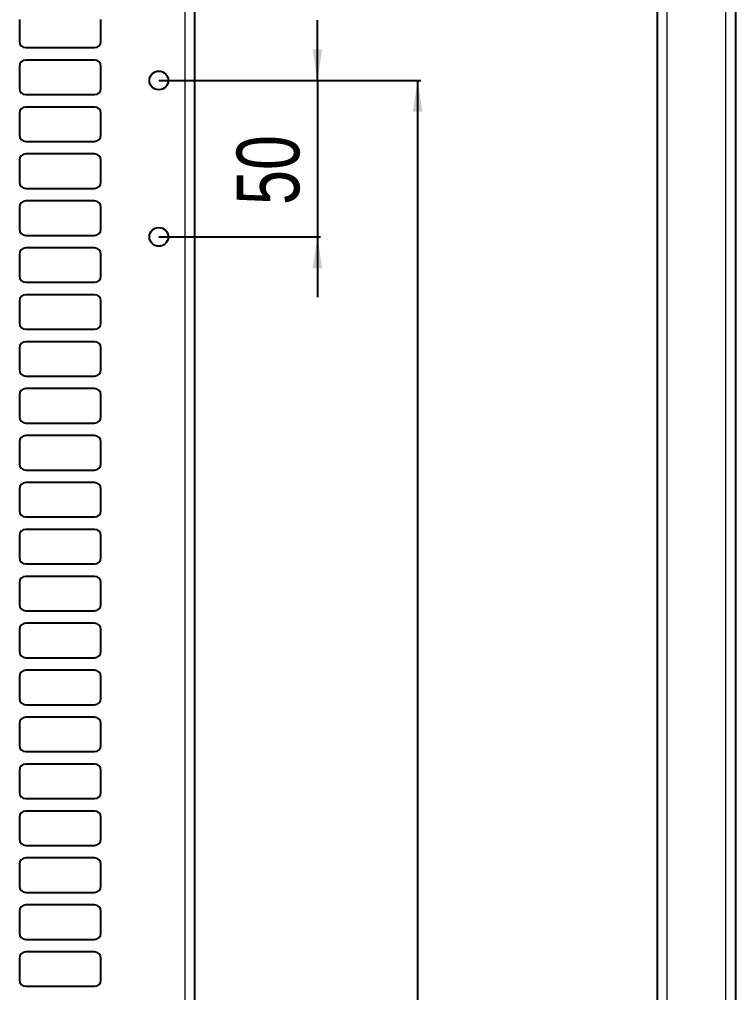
# Model space of a CAD drawing. Header units: millimetres. Extents: x -815 to 1037, y -273 to 1990.
# Drawn here: x -80.1 to 148.6, y 1463.8 to 1774.8 of the extents above; entities that cross this region are included whole.
import ezdxf

# ---------------------------------------------------------------- set-up
doc = ezdxf.new("R2010")
doc.units = ezdxf.units.MM
doc.layers.add('FORMAT', color=7, linetype='Continuous')
doc.styles.add('SLDTEXTSTYLE0', font='TXT', dxfattribs={"width": 0.75})
doc.dimstyles.new('SLDDIMSTYLE0', dxfattribs={"dimtxt": 20, "dimasz": 10, "dimexe": 0, "dimexo": 0.0625, "dimgap": 5, "dimtad": 2, "dimdec": 1, "dimrnd": 1e-09, "dimzin": 12, "dimdsep": 46, "dimtxsty": 'SLDTEXTSTYLE0', "dimsah": 1, "dimcen": 0.09, "dimadec": 0, "dimazin": 3, "dimtfac": 1, "dimtofl": 0, "dimtmove": 0, "dimatfit": 3, "dimfxl": 0, "dimfrac": 2, "dimtolj": 1, "dimtzin": 12, "dimarcsym": 0})
doc.dimstyles.new('SLDDIMSTYLE1', dxfattribs={"dimtxt": 20, "dimasz": 10, "dimexe": 0, "dimexo": 0.0625, "dimgap": 5, "dimtad": 2, "dimdec": 1, "dimrnd": 1e-09, "dimzin": 12, "dimdsep": 46, "dimtxsty": 'SLDTEXTSTYLE0', "dimsah": 1, "dimcen": 0.09, "dimadec": 0, "dimazin": 3, "dimtfac": 1, "dimtmove": 0, "dimatfit": 0, "dimfxl": 0, "dimfrac": 2, "dimtolj": 1, "dimtzin": 12, "dimarcsym": 0})

# ---------------------------------------------------------------- blocks, each defined once
blk = doc.blocks.new('_D_2')
at = {"layer": 'FORMAT'}
for p, q in [((-35.58, 1755.33), (48.06, 1755.33)), ((47.06, 1755.33), (47.06, 55.33)), ((-35.58, 55.33), (48.06, 55.33))]:
    blk.add_line(p, q, dxfattribs=at)
for points in [[(47.06, 1755.33), (45.53, 1745.33), (48.6, 1745.33)], [(47.06, 55.33), (48.6, 65.33), (45.53, 65.33)]]:
    blk.add_solid(points, dxfattribs=at)
at = {"layer": 'FORMAT', "insert": (21.28, 875.77), "char_height": 20, "attachment_point": 1, "rotation": 90, "style": 'SLDTEXTSTYLE0'}
blk.add_mtext('1700', dxfattribs=at)
blk = doc.blocks.new('_D_3')
at = {"layer": 'FORMAT'}
for p, q in [((15.06, 1755.33), (15.06, 1774.56)), ((-35.58, 1755.33), (16.06, 1755.33)), ((15.06, 1755.33), (15.06, 1705.33)), ((-35.58, 1705.33), (16.06, 1705.33)), ((15.06, 1705.33), (15.06, 1686.1))]:
    blk.add_line(p, q, dxfattribs=at)
for points in [[(15.06, 1755.33), (16.6, 1765.33), (13.53, 1765.33)], [(15.06, 1705.33), (13.53, 1695.33), (16.6, 1695.33)]]:
    blk.add_solid(points, dxfattribs=at)
at = {"layer": 'FORMAT', "insert": (-10.72, 1715.55), "char_height": 20, "attachment_point": 1, "rotation": 90, "style": 'SLDTEXTSTYLE0'}
blk.add_mtext('50', dxfattribs=at)

msp = doc.modelspace()

# ---------------------------------------------------------------- linework, layer by layer
at = {"color": 8, "linetype": 'Continuous', "lineweight": 18}
for p, q in [((-27.19, -36.17), (-27.19, 1846.83)), ((126.7, 1846.83), (126.7, -12.55)), ((145.5, -27.7), (145.5, 1846.83))]:
    msp.add_line(p, q, dxfattribs=at)
at = {"color": 7, "linetype": 'Continuous', "lineweight": 25}
for p, q in [((-24.09, -36.17), (-24.09, 1846.83)), ((148.6, 1846.83), (148.6, -24.8)), ((123.6, 1817.63), (123.6, -17.17)), ((-80.09, 1774.83), (-80.09, 1767.83)), ((-54.09, 1767.83), (-54.09, 1774.83)), ((-78.09, 1765.83), (-56.09, 1765.83)), ((-56.09, 1761.83), (-78.09, 1761.83)), ((-80.09, 1759.83), (-80.09, 1752.83)), ((-54.09, 1752.83), (-54.09, 1759.83)), ((-78.09, 1750.83), (-56.09, 1750.83)), ((-80.09, 1744.83), (-80.09, 1737.83)), ((-56.09, 1746.83), (-78.09, 1746.83)), ((-54.09, 1737.83), (-54.09, 1744.83)), ((-78.09, 1735.83), (-56.09, 1735.83)), ((-80.09, 1729.83), (-80.09, 1722.83)), ((-56.09, 1731.83), (-78.09, 1731.83)), ((-54.09, 1722.83), (-54.09, 1729.83)), ((-78.09, 1720.83), (-56.09, 1720.83)), ((-56.09, 1716.83), (-78.09, 1716.83)), ((-80.09, 1714.83), (-80.09, 1707.83)), ((-54.09, 1707.83), (-54.09, 1714.83)), ((-78.09, 1705.83), (-56.09, 1705.83)), ((-56.09, 1701.83), (-78.09, 1701.83)), ((-80.09, 1699.83), (-80.09, 1692.83)), ((-54.09, 1692.83), (-54.09, 1699.83)), ((-78.09, 1690.83), (-56.09, 1690.83)), ((-56.09, 1686.83), (-78.09, 1686.83)), ((-80.09, 1684.83), (-80.09, 1677.83)), ((-54.09, 1677.83), (-54.09, 1684.83)), ((-78.09, 1675.83), (-56.09, 1675.83)), ((-56.09, 1671.83), (-78.09, 1671.83)), ((-80.09, 1669.83), (-80.09, 1662.83)), ((-54.09, 1662.83), (-54.09, 1669.83)), ((-78.09, 1660.83), (-56.09, 1660.83)), ((-80.09, 1654.83), (-80.09, 1647.83)), ((-56.09, 1656.83), (-78.09, 1656.83)), ((-54.09, 1647.83), (-54.09, 1654.83)), ((-78.09, 1645.83), (-56.09, 1645.83)), ((-80.09, 1639.83), (-80.09, 1632.83)), ((-56.09, 1641.83), (-78.09, 1641.83)), ((-54.09, 1632.83), (-54.09, 1639.83)), ((-78.09, 1630.83), (-56.09, 1630.83)), ((-56.09, 1626.83), (-78.09, 1626.83)), ((-80.09, 1624.83), (-80.09, 1617.83)), ((-54.09, 1617.83), (-54.09, 1624.83)), ((-78.09, 1615.83), (-56.09, 1615.83)), ((-56.09, 1611.83), (-78.09, 1611.83)), ((-80.09, 1609.83), (-80.09, 1602.83)), ((-54.09, 1602.83), (-54.09, 1609.83)), ((-78.09, 1600.83), (-56.09, 1600.83)), ((-56.09, 1596.83), (-78.09, 1596.83)), ((-80.09, 1594.83), (-80.09, 1587.83)), ((-54.09, 1587.83), (-54.09, 1594.83)), ((-78.09, 1585.83), (-56.09, 1585.83)), ((-56.09, 1581.83), (-78.09, 1581.83)), ((-80.09, 1579.83), (-80.09, 1572.83)), ((-54.09, 1572.83), (-54.09, 1579.83)), ((-78.09, 1570.83), (-56.09, 1570.83)), ((-80.09, 1564.83), (-80.09, 1557.83)), ((-56.09, 1566.83), (-78.09, 1566.83)), ((-54.09, 1557.83), (-54.09, 1564.83)), ((-78.09, 1555.83), (-56.09, 1555.83)), ((-80.09, 1549.83), (-80.09, 1542.83)), ((-56.09, 1551.83), (-78.09, 1551.83)), ((-54.09, 1542.83), (-54.09, 1549.83)), ((-78.09, 1540.83), (-56.09, 1540.83)), ((-56.09, 1536.83), (-78.09, 1536.83)), ((-80.09, 1534.83), (-80.09, 1527.83)), ((-54.09, 1527.83), (-54.09, 1534.83)), ((-78.09, 1525.83), (-56.09, 1525.83)), ((-56.09, 1521.83), (-78.09, 1521.83)), ((-80.09, 1519.83), (-80.09, 1512.83)), ((-54.09, 1512.83), (-54.09, 1519.83)), ((-78.09, 1510.83), (-56.09, 1510.83)), ((-56.09, 1506.83), (-78.09, 1506.83)), ((-80.09, 1504.83), (-80.09, 1497.83)), ((-54.09, 1497.83), (-54.09, 1504.83)), ((-78.09, 1495.83), (-56.09, 1495.83)), ((-80.09, 1489.83), (-80.09, 1482.83)), ((-56.09, 1491.83), (-78.09, 1491.83)), ((-54.09, 1482.83), (-54.09, 1489.83)), ((-78.09, 1480.83), (-56.09, 1480.83)), ((-80.09, 1474.83), (-80.09, 1467.83)), ((-56.09, 1476.83), (-78.09, 1476.83)), ((-54.09, 1467.83), (-54.09, 1474.83)), ((-78.09, 1465.83), (-56.09, 1465.83))]:
    msp.add_line(p, q, dxfattribs=at)
for centre in [(-35.59, 1755.33), (-35.59, 1705.33)]:
    msp.add_circle(centre, 3, dxfattribs=at)
for centre, start, end in [((-78.09, 1767.83), 180, 270), ((-56.09, 1767.83), 270, 0), ((-78.09, 1759.83), 90, 180), ((-56.09, 1759.83), 0, 90), ((-78.09, 1752.83), 180, 270), ((-56.09, 1752.83), 270, 0), ((-78.09, 1744.83), 90, 180), ((-56.09, 1744.83), 0, 90), ((-78.09, 1737.83), 180, 270), ((-56.09, 1737.83), 270, 0), ((-78.09, 1729.83), 90, 180), ((-56.09, 1729.83), 0, 90), ((-78.09, 1722.83), 180, 270), ((-56.09, 1722.83), 270, 0), ((-78.09, 1714.83), 90, 180), ((-56.09, 1714.83), 0, 90), ((-78.09, 1707.83), 180, 270), ((-56.09, 1707.83), 270, 0), ((-78.09, 1699.83), 90, 180), ((-56.09, 1699.83), 0, 90), ((-78.09, 1692.83), 180, 270), ((-56.09, 1692.83), 270, 0), ((-78.09, 1684.83), 90, 180), ((-56.09, 1684.83), 0, 90), ((-78.09, 1677.83), 180, 270), ((-56.09, 1677.83), 270, 0), ((-78.09, 1669.83), 90, 180), ((-56.09, 1669.83), 0, 90), ((-78.09, 1662.83), 180, 270), ((-56.09, 1662.83), 270, 0), ((-78.09, 1654.83), 90, 180), ((-56.09, 1654.83), 0, 90), ((-78.09, 1647.83), 180, 270), ((-56.09, 1647.83), 270, 0), ((-78.09, 1639.83), 90, 180), ((-56.09, 1639.83), 0, 90), ((-78.09, 1632.83), 180, 270), ((-56.09, 1632.83), 270, 0), ((-78.09, 1624.83), 90, 180), ((-56.09, 1624.83), 0, 90), ((-78.09, 1617.83), 180, 270), ((-56.09, 1617.83), 270, 0), ((-78.09, 1609.83), 90, 180), ((-56.09, 1609.83), 0, 90), ((-78.09, 1602.83), 180, 270), ((-56.09, 1602.83), 270, 0), ((-78.09, 1594.83), 90, 180), ((-56.09, 1594.83), 0, 90), ((-78.09, 1587.83), 180, 270), ((-56.09, 1587.83), 270, 0), ((-78.09, 1579.83), 90, 180), ((-56.09, 1579.83), 0, 90), ((-78.09, 1572.83), 180, 270), ((-56.09, 1572.83), 270, 0), ((-78.09, 1564.83), 90, 180), ((-56.09, 1564.83), 0, 90), ((-78.09, 1557.83), 180, 270), ((-56.09, 1557.83), 270, 0), ((-78.09, 1549.83), 90, 180), ((-56.09, 1549.83), 0, 90), ((-78.09, 1542.83), 180, 270), ((-56.09, 1542.83), 270, 0), ((-78.09, 1534.83), 90, 180), ((-56.09, 1534.83), 0, 90), ((-78.09, 1527.83), 180, 270), ((-56.09, 1527.83), 270, 0), ((-78.09, 1519.83), 90, 180), ((-56.09, 1519.83), 0, 90), ((-78.09, 1512.83), 180, 270), ((-56.09, 1512.83), 270, 0), ((-78.09, 1504.83), 90, 180), ((-56.09, 1504.83), 0, 90), ((-78.09, 1497.83), 180, 270), ((-56.09, 1497.83), 270, 0), ((-78.09, 1489.83), 90, 180), ((-56.09, 1489.83), 0, 90), ((-78.09, 1482.83), 180, 270), ((-56.09, 1482.83), 270, 0), ((-78.09, 1474.83), 90, 180), ((-56.09, 1474.83), 0, 90), ((-78.09, 1467.83), 180, 270), ((-56.09, 1467.83), 270, 0)]:
    msp.add_arc(centre, 2, start, end, dxfattribs=at)

# ---------------------------------------------------------------- dimensions: what is measured, and where the dimension line sits
at = {"layer": 'FORMAT'}
for base, p2, dimstyle, picture, middle in [((15.06, 1705.33), (-35.59, 1705.33), 'SLDDIMSTYLE1', '_D_3', (15.06, 1730.33)), ((47.06, 55.33), (-35.59, 55.33), 'SLDDIMSTYLE0', '_D_2', (47.06, 905.33))]:
    dim = msp.add_linear_dim(base=base, p1=(-35.59, 1755.33), p2=p2, angle=90, dimstyle=dimstyle, dxfattribs=at)
    dim.commit()
    dim.dimension.update_dxf_attribs({"geometry": picture, "text_midpoint": middle, "dimtype": 160})

doc.saveas('drawing.dxf')
